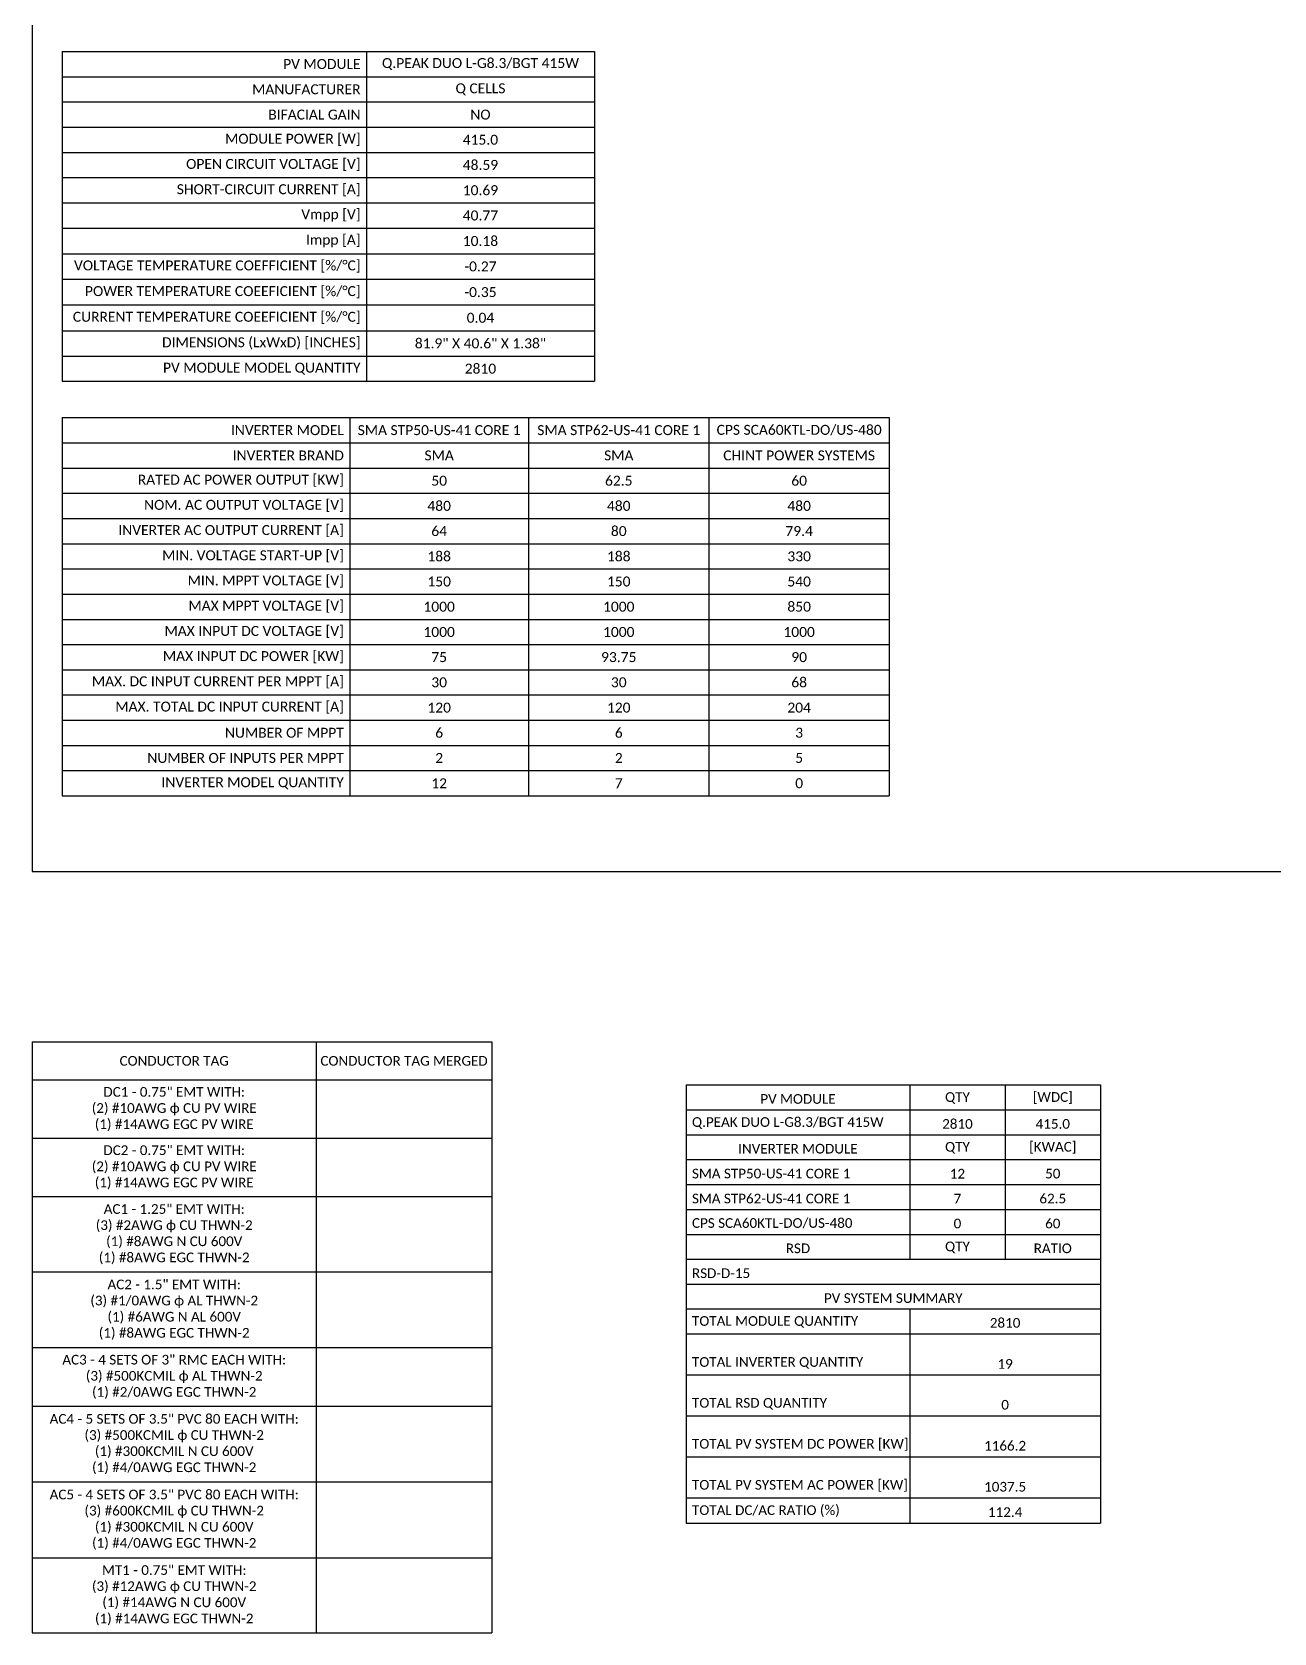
# Paper-space layout 'CALCS' of a CAD drawing. Header units: inches. Extents: x 0.5 to 47.7, y -7.2 to 23.5.
# Drawn here: x 0.5 to 12.98, y -7.15 to 8.94 of the extents above; entities that cross this region are included whole.
import ezdxf

# ---------------------------------------------------------------- set-up
doc = ezdxf.new("R2010")
doc.units = ezdxf.units.IN
doc.header["$MEASUREMENT"] = 0
doc.styles.add('Calibri', font='calibri.ttf')

# ---------------------------------------------------------------- blocks, each defined once
blk = doc.blocks.new('*T3')
at = {"linetype": 'ByBlock', "lineweight": -2, "transparency": 16777216}
for p, q in [((0, 0), (8.313, 0)), ((0, 0), (0, -3.801)), ((2.891, 0), (2.891, -3.801)), ((4.688, 0), (4.688, -3.801)), ((6.5, 0), (6.5, -3.801)), ((8.313, 0), (8.313, -3.801)), ((0, -0.255), (8.313, -0.255)), ((0, -0.508), (8.313, -0.508)), ((0, -0.761), (8.313, -0.761)), ((0, -1.015), (8.313, -1.015)), ((0, -1.268), (8.313, -1.268)), ((0, -1.521), (8.313, -1.521)), ((0, -1.775), (8.313, -1.775)), ((0, -2.028), (8.313, -2.028)), ((0, -2.281), (8.313, -2.281)), ((0, -2.535), (8.313, -2.535)), ((0, -2.788), (8.313, -2.788)), ((0, -3.041), (8.313, -3.041)), ((0, -3.295), (8.313, -3.295)), ((0, -3.548), (8.313, -3.548)), ((0, -3.801), (8.313, -3.801))]:
    blk.add_line(p, q, dxfattribs=at)
at = {"color": 0, "transparency": 16777216, "char_height": 0.1, "style": 'Calibri'}
for s, insert, width, attachment_point in [('{\\fCalibri|b0|i0|c0;INVERTER MODEL', (2.831, -0.127), 2.77086, 6), ('{\\fCalibri|b0|i0|c0;SMA STP50-US-41 CORE 1', (3.789, -0.127), 1.67696, 5), ('{\\fCalibri|b0|i0|c0;SMA STP62-US-41 CORE 1', (5.594, -0.127), 1.6925, 5), ('{\\fCalibri|b0|i0|c0;CPS SCA60KTL-DO/US-480', (7.407, -0.127), 1.6925, 5), ('{\\fCalibri|b0|i0|c0;INVERTER BRAND', (2.831, -0.381), 2.77086, 6), ('{\\fCalibri|b0|i0|c0;SMA', (3.789, -0.381), 1.67696, 5), ('{\\fCalibri|b0|i0|c0;SMA', (5.594, -0.381), 1.6925, 5), ('{\\fCalibri|b0|i0|c0;CHINT POWER SYSTEMS', (7.407, -0.381), 1.6925, 5), ('{\\fCalibri|b0|i0|c0;RATED AC POWER OUTPUT [KW]', (2.831, -0.635), 2.77086, 6), ('{\\fCalibri|b0|i0|c0;50', (3.789, -0.635), 1.67696, 5), ('{\\fCalibri|b0|i0|c0;62.5', (5.594, -0.635), 1.6925, 5), ('{\\fCalibri|b0|i0|c0;60', (7.407, -0.635), 1.6925, 5), ('{\\fCalibri|b0|i0|c0;NOM. AC OUTPUT VOLTAGE [V]', (2.831, -0.888), 2.77086, 6), ('{\\fCalibri|b0|i0|c0;480', (3.789, -0.888), 1.67696, 5), ('{\\fCalibri|b0|i0|c0;480', (5.594, -0.888), 1.6925, 5), ('{\\fCalibri|b0|i0|c0;480', (7.407, -0.888), 1.6925, 5), ('{\\fCalibri|b0|i0|c0;INVERTER AC OUTPUT CURRENT [A]', (2.831, -1.141), 2.77086, 6), ('{\\fCalibri|b0|i0|c0;64', (3.789, -1.141), 1.67696, 5), ('{\\fCalibri|b0|i0|c0;80', (5.594, -1.141), 1.6925, 5), ('{\\fCalibri|b0|i0|c0;79.4', (7.407, -1.141), 1.6925, 5), ('{\\fCalibri|b0|i0|c0;MIN. VOLTAGE START-UP [V]', (2.831, -1.395), 2.77086, 6), ('{\\fCalibri|b0|i0|c0;188', (3.789, -1.395), 1.67696, 5), ('{\\fCalibri|b0|i0|c0;188', (5.594, -1.395), 1.6925, 5), ('{\\fCalibri|b0|i0|c0;330', (7.407, -1.395), 1.6925, 5), ('{\\fCalibri|b0|i0|c0;MIN. MPPT VOLTAGE [V]', (2.831, -1.648), 2.77086, 6), ('{\\fCalibri|b0|i0|c0;150', (3.789, -1.648), 1.67696, 5), ('{\\fCalibri|b0|i0|c0;150', (5.594, -1.648), 1.6925, 5), ('{\\fCalibri|b0|i0|c0;540', (7.407, -1.648), 1.6925, 5), ('{\\fCalibri|b0|i0|c0;MAX MPPT VOLTAGE [V]', (2.831, -1.901), 2.77086, 6), ('{\\fCalibri|b0|i0|c0;1000', (3.789, -1.901), 1.67696, 5), ('{\\fCalibri|b0|i0|c0;1000', (5.594, -1.901), 1.6925, 5), ('{\\fCalibri|b0|i0|c0;850', (7.407, -1.901), 1.6925, 5), ('{\\fCalibri|b0|i0|c0;MAX INPUT DC VOLTAGE [V]', (2.831, -2.155), 2.77086, 6), ('{\\fCalibri|b0|i0|c0;1000', (3.789, -2.155), 1.67696, 5), ('{\\fCalibri|b0|i0|c0;1000', (5.594, -2.155), 1.6925, 5), ('{\\fCalibri|b0|i0|c0;1000', (7.407, -2.155), 1.6925, 5), ('{\\fCalibri|b0|i0|c0;MAX INPUT DC POWER [KW]', (2.831, -2.408), 2.77086, 6), ('{\\fCalibri|b0|i0|c0;75', (3.789, -2.408), 1.67696, 5), ('{\\fCalibri|b0|i0|c0;93.75', (5.594, -2.408), 1.6925, 5), ('{\\fCalibri|b0|i0|c0;90', (7.407, -2.408), 1.6925, 5), ('{\\fCalibri|b0|i0|c0;MAX. DC INPUT CURRENT PER MPPT [A]', (2.831, -2.661), 2.77086, 6), ('{\\fCalibri|b0|i0|c0;30', (3.789, -2.661), 1.67696, 5), ('{\\fCalibri|b0|i0|c0;30', (5.594, -2.661), 1.6925, 5), ('{\\fCalibri|b0|i0|c0;68', (7.407, -2.661), 1.6925, 5), ('{\\fCalibri|b0|i0|c0;MAX. TOTAL DC INPUT CURRENT [A]', (2.831, -2.915), 2.77086, 6), ('{\\fCalibri|b0|i0|c0;120', (3.789, -2.915), 1.67696, 5), ('{\\fCalibri|b0|i0|c0;120', (5.594, -2.915), 1.6925, 5), ('{\\fCalibri|b0|i0|c0;204', (7.407, -2.915), 1.6925, 5), ('{\\fCalibri|b0|i0|c0;NUMBER OF MPPT', (2.831, -3.168), 2.77086, 6), ('{\\fCalibri|b0|i0|c0;6', (3.789, -3.168), 1.67696, 5), ('{\\fCalibri|b0|i0|c0;6', (5.594, -3.168), 1.6925, 5), ('{\\fCalibri|b0|i0|c0;3', (7.407, -3.168), 1.6925, 5), ('{\\fCalibri|b0|i0|c0;NUMBER OF INPUTS PER MPPT', (2.831, -3.421), 2.77086, 6), ('{\\fCalibri|b0|i0|c0;2', (3.789, -3.421), 1.67696, 5), ('{\\fCalibri|b0|i0|c0;2', (5.594, -3.421), 1.6925, 5), ('{\\fCalibri|b0|i0|c0;5', (7.407, -3.421), 1.6925, 5), ('{\\fCalibri|b0|i0|c0;INVERTER MODEL QUANTITY', (2.831, -3.675), 2.77086, 6), ('{\\fCalibri|b0|i0|c0;12', (3.789, -3.675), 1.67696, 5), ('{\\fCalibri|b0|i0|c0;7', (5.594, -3.675), 1.6925, 5), ('{\\fCalibri|b0|i0|c0;0', (7.407, -3.675), 1.6925, 5)]:
    blk.add_mtext(s, dxfattribs=dict(at, insert=insert, width=width, attachment_point=attachment_point))
blk = doc.blocks.new('*T11')
at = {"linetype": 'ByBlock', "lineweight": -2, "transparency": 16777216}
for p, q in [((0, 0), (4.165, 0)), ((0, 0), (0, -4.402)), ((2.249, 0), (2.249, -1.751)), ((3.207, 0), (3.207, -1.751)), ((4.165, 0), (4.165, -4.402)), ((0, -0.25), (4.165, -0.25)), ((0, -0.501), (4.165, -0.501)), ((0, -0.75), (4.165, -0.75)), ((0, -1), (4.165, -1)), ((0, -1.251), (4.165, -1.251)), ((0, -1.502), (4.165, -1.502)), ((0, -1.751), (4.165, -1.751)), ((0, -2.001), (4.165, -2.001)), ((0, -2.251), (4.165, -2.251)), ((2.249, -2.251), (2.249, -4.402)), ((0, -2.5), (4.165, -2.5)), ((0, -2.912), (4.165, -2.912)), ((0, -3.323), (4.165, -3.323)), ((0, -3.735), (4.165, -3.735)), ((0, -4.147), (4.165, -4.147)), ((0, -4.402), (4.165, -4.402))]:
    blk.add_line(p, q, dxfattribs=at)
at = {"color": 0, "transparency": 16777216, "char_height": 0.09722, "style": 'Calibri'}
for s, insert, width, attachment_point in [('{\\fCalibri|b0|i0|c0;PV MODULE', (1.125, -0.19), 2.12944, 8), ('{\\fCalibri|b0|i0|c0;QTY', (2.728, -0.19), 0.83778, 8), ('{\\fCalibri|b0|i0|c0;[WDC]', (3.686, -0.19), 0.83778, 8), ('{\\fCalibri|b0|i0|c0;Q.PEAK DUO L-G8.3/BGT 415W', (0.06, -0.441), 2.12944, 7), ('{\\fCalibri|b0|i0|c0;2810', (2.728, -0.441), 0.83778, 8), ('{\\fCalibri|b0|i0|c0;415.0', (3.686, -0.441), 0.83778, 8), ('{\\fCalibri|b0|i0|c0;INVERTER MODULE', (1.125, -0.69), 2.12944, 8), ('{\\fCalibri|b0|i0|c0;QTY', (2.728, -0.69), 0.83778, 8), ('{\\fCalibri|b0|i0|c0;[KWAC]', (3.686, -0.69), 0.83778, 8), ('{\\fCalibri|b0|i0|c0;SMA STP50-US-41 CORE 1', (0.06, -0.94), 2.12944, 7), ('{\\fCalibri|b0|i0|c0;12', (2.728, -0.94), 0.83778, 8), ('{\\fCalibri|b0|i0|c0;50', (3.686, -0.94), 0.83778, 8), ('{\\fCalibri|b0|i0|c0;SMA STP62-US-41 CORE 1', (0.06, -1.191), 2.12944, 7), ('{\\fCalibri|b0|i0|c0;7', (2.728, -1.191), 0.83778, 8), ('{\\fCalibri|b0|i0|c0;62.5', (3.686, -1.191), 0.83778, 8), ('{\\fCalibri|b0|i0|c0;CPS SCA60KTL-DO/US-480', (0.06, -1.442), 2.12944, 7), ('{\\fCalibri|b0|i0|c0;0', (2.728, -1.442), 0.83778, 8), ('{\\fCalibri|b0|i0|c0;60', (3.686, -1.442), 0.83778, 8), ('{\\fCalibri|b0|i0|c0;RSD', (1.125, -1.691), 2.12944, 8), ('{\\fCalibri|b0|i0|c0;QTY', (2.728, -1.691), 0.83778, 8), ('{\\fCalibri|b0|i0|c0;RATIO', (3.686, -1.691), 0.83778, 8), ('{\\fCalibri|b0|i0|c0;RSD-D-15', (0.06, -1.941), 4.045, 7), ('{\\fCalibri|b0|i0|c0;PV SYSTEM SUMMARY', (2.083, -2.191), 4.045, 8), ('{\\fCalibri|b0|i0|c0;TOTAL MODULE QUANTITY', (0.06, -2.44), 2.12944, 7), ('{\\fCalibri|b0|i0|c0;2810', (3.207, -2.44), 1.79556, 8), ('{\\fCalibri|b0|i0|c0;TOTAL INVERTER QUANTITY', (0.06, -2.852), 2.12944, 7), ('{\\fCalibri|b0|i0|c0;19', (3.207, -2.852), 1.79556, 8), ('{\\fCalibri|b0|i0|c0;TOTAL RSD QUANTITY', (0.06, -3.263), 2.12944, 7), ('{\\fCalibri|b0|i0|c0;0', (3.207, -3.263), 1.79556, 8), ('{\\fCalibri|b0|i0|c0;TOTAL PV SYSTEM DC POWER [KW]', (0.06, -3.675), 2.12944, 7), ('{\\fCalibri|b0|i0|c0;1166.2', (3.207, -3.675), 1.79556, 8), ('{\\fCalibri|b0|i0|c0;TOTAL PV SYSTEM AC POWER [KW] ', (0.06, -4.087), 2.12944, 7), ('{\\fCalibri|b0|i0|c0;1037.5', (3.207, -4.087), 1.79556, 8), ('{\\fCalibri|b0|i0|c0;TOTAL DC/AC RATIO (%)', (0.06, -4.342), 2.12944, 7), ('{\\fCalibri|b0|i0|c0;112.4', (3.207, -4.342), 1.79556, 8)]:
    blk.add_mtext(s, dxfattribs=dict(at, insert=insert, width=width, attachment_point=attachment_point))
blk = doc.blocks.new('*T12')
at = {"linetype": 'ByBlock', "lineweight": -2, "transparency": 16777216}
for p, q in [((0, 0), (5.349, 0)), ((0, 0), (0, -3.315)), ((3.059, 0), (3.059, -3.315)), ((5.349, 0), (5.349, -3.315)), ((0, -0.255), (5.349, -0.255)), ((0, -0.508), (5.349, -0.508)), ((0, -0.761), (5.349, -0.761)), ((0, -1.015), (5.349, -1.015)), ((0, -1.268), (5.349, -1.268)), ((0, -1.521), (5.349, -1.521)), ((0, -1.777), (5.349, -1.777)), ((0, -2.033), (5.349, -2.033)), ((0, -2.29), (5.349, -2.29)), ((0, -2.548), (5.349, -2.548)), ((0, -2.806), (5.349, -2.806)), ((0, -3.061), (5.349, -3.061)), ((0, -3.315), (5.349, -3.315))]:
    blk.add_line(p, q, dxfattribs=at)
at = {"color": 0, "transparency": 16777216, "char_height": 0.1, "style": 'Calibri'}
for s, insert, width, attachment_point in [('{\\fCalibri|b0|i0|c0;PV MODULE', (2.999, -0.127), 2.93902, 6), ('{\\fCalibri|b0|i0|c0;Q.PEAK DUO L-G8.3/BGT 415W', (4.204, -0.127), 2.16994, 5), ('{\\fCalibri|b0|i0|c0;Q CELLS', (4.204, -0.381), 2.16994, 5), ('{\\fCalibri|b0|i0|c0;MANUFACTURER', (2.999, -0.381), 2.93902, 6), ('{\\fCalibri|b0|i0|c0;BIFACIAL GAIN', (2.999, -0.635), 2.93902, 6), ('{\\fCalibri|b0|i0|c0;NO', (4.204, -0.635), 2.16994, 5), ('{\\fCalibri|b0|i0|c0;MODULE POWER [W]', (2.999, -0.888), 2.93902, 6), ('{\\fCalibri|b0|i0|c0;415.0', (4.204, -0.888), 2.16994, 5), ('{\\fCalibri|b0|i0|c0;OPEN CIRCUIT VOLTAGE [V]', (2.999, -1.141), 2.93902, 6), ('{\\fCalibri|b0|i0|c0;48.59', (4.204, -1.141), 2.16994, 5), ('{\\fCalibri|b0|i0|c0;SHORT-CIRCUIT CURRENT [A]', (2.999, -1.395), 2.93902, 6), ('{\\fCalibri|b0|i0|c0;10.69', (4.204, -1.395), 2.16994, 5), ('{\\fCalibri|b0|i0|c0;Vmpp [V]', (2.999, -1.649), 2.93902, 6), ('{\\fCalibri|b0|i0|c0;40.77', (4.204, -1.649), 2.16994, 5), ('{\\fCalibri|b0|i0|c0;Impp [A]', (2.999, -1.905), 2.93902, 6), ('{\\fCalibri|b0|i0|c0;10.18', (4.204, -1.905), 2.16994, 5), ('{\\fCalibri|b0|i0|c0;VOLTAGE TEMPERATURE COEFFICIENT [%/°C]', (2.999, -2.161), 2.93902, 6), ('{\\fCalibri|b0|i0|c0;-0.27', (4.204, -2.161), 2.16994, 5), ('{\\fCalibri|b0|i0|c0;POWER TEMPERATURE COEEFICIENT [%/°C]', (2.999, -2.419), 2.93902, 6), ('{\\fCalibri|b0|i0|c0;-0.35', (4.204, -2.419), 2.16994, 5), ('{\\fCalibri|b0|i0|c0;CURRENT TEMPERATURE COEEFICIENT [%/°C]', (2.999, -2.677), 2.93902, 6), ('{\\fCalibri|b0|i0|c0;0.04', (4.204, -2.677), 2.16994, 5), ('{\\fCalibri|b0|i0|c0;DIMENSIONS (LxWxD) [INCHES]', (2.999, -2.934), 2.93902, 6), ('{\\fCalibri|b0|i0|c0;81.9" X 40.6" X 1.38"', (4.204, -2.934), 2.16994, 5), ('{\\fCalibri|b0|i0|c0;PV MODULE MODEL QUANTITY', (2.999, -3.188), 2.93902, 6), ('{\\fCalibri|b0|i0|c0;2810', (4.204, -3.188), 2.16994, 5)]:
    blk.add_mtext(s, dxfattribs=dict(at, insert=insert, width=width, attachment_point=attachment_point))
blk = doc.blocks.new('*T17')
at = {"linetype": 'ByBlock', "lineweight": -2, "transparency": 16777216}
for p, q in [((0, 0), (4.618, 0)), ((0, 0), (0, -5.939)), ((2.855, 0), (2.855, -5.939)), ((4.618, 0), (4.618, -5.939)), ((0, -0.382), (4.618, -0.382)), ((0, -0.968), (2.855, -0.968)), ((0, -1.554), (2.855, -1.554)), ((0, -2.311), (4.618, -2.311)), ((0, -3.072), (4.618, -3.072)), ((0, -3.661), (4.618, -3.661)), ((0, -4.422), (4.618, -4.422)), ((0, -5.183), (4.618, -5.183)), ((0, -5.939), (4.618, -5.939))]:
    blk.add_line(p, q, dxfattribs=at)
at = {"color": 0, "linetype": 'ByBlock', "lineweight": -2, "transparency": 16777216}
for p, q in [((2.855, -0.968), (4.618, -0.968)), ((2.855, -1.554), (4.618, -1.554))]:
    blk.add_line(p, q, dxfattribs=at)
at = {"color": 0, "transparency": 16777216, "style": 'Calibri'}
for s, insert, char_height, width, attachment_point in [('{\\fCalibri|b0|i0|c0;CONDUCTOR TAG', (1.427, -0.191), 0.09722, 2.73498, 5), ('{\\fCalibri|b0|i0|c0;CONDUCTOR TAG MERGED', (3.737, -0.191), 0.09722, 1.64333, 5), ('{\\fCalibri|b0|i0|c0;DC1 - 0.75" EMT WITH: ^J(2) #10AWG ϕ CU PV WIRE ^J(1) #14AWG EGC PV WIRE', (1.427, -0.675), 0.09722, 2.73498, 5), ('{\\fCalibri|b0|i0|c0;', (2.915, -0.675), 0.09722, 1.64333, 4), ('{\\fCalibri|b0|i0|c0;DC2 - 0.75" EMT WITH: ^J(2) #10AWG ϕ CU PV WIRE ^J(1) #14AWG EGC PV WIRE', (1.427, -1.261), 0.09722, 2.73498, 5), ('{\\fCalibri|b0|i0|c0;', (2.915, -1.261), 0.09722, 1.64333, 4), ('{\\fCalibri|b0|i0|c0;AC1 - 1.25" EMT WITH: ^J(3) #2AWG ϕ CU THWN-2^J(1) #8AWG N CU 600V ^J(1) #8AWG EGC THWN-2', (1.427, -1.933), 0.097222, 2.73498, 5), ('{\\fCalibri|b0|i0|c0;', (2.915, -1.933), 0.09722, 1.64333, 4), ('{\\fCalibri|b0|i0|c0;AC2 - 1.5" EMT WITH: ^J(3) #1/0AWG ϕ AL THWN-2^J(1) #6AWG N AL 600V ^J(1) #8AWG EGC THWN-2', (1.427, -2.691), 0.097222, 2.73498, 5), ('{\\fCalibri|b0|i0|c0;', (2.915, -2.691), 0.09722, 1.64333, 4), ('{\\fCalibri|b0|i0|c0;AC3 - 4 SETS OF 3" RMC EACH WITH: ^J(3) #500KCMIL ϕ AL THWN-2 ^J(1) #2/0AWG EGC THWN-2', (1.427, -3.366), 0.097222, 2.73498, 5), ('{\\fCalibri|b0|i0|c0;', (2.915, -3.601), 0.09722, 1.64333, 7), ('{\\fCalibri|b0|i0|c0;AC4 - 5 SETS OF 3.5" PVC 80 EACH WITH: ^J(3) #500KCMIL ϕ CU THWN-2^J(1) #300KCMIL N CU 600V ^J(1) #4/0AWG EGC THWN-2', (1.427, -4.042), 0.097222, 2.73498, 5), ('{\\fCalibri|b0|i0|c0;AC5 - 4 SETS OF 3.5" PVC 80 EACH WITH: ^J(3) #600KCMIL ϕ CU THWN-2^J(1) #300KCMIL N CU 600V ^J(1) #4/0AWG EGC THWN-2', (1.427, -4.802), 0.097222, 2.73498, 5), ('{\\fCalibri|b0|i0|c0;', (2.915, -4.362), 0.09722, 1.64333, 7), ('{\\fCalibri|b0|i0|c0;', (2.915, -5.123), 0.09722, 1.64333, 7), ('{\\fCalibri|b0|i0|c0;MT1 - 0.75" EMT WITH: ^J(3) #12AWG ϕ CU THWN-2^J(1) #14AWG N CU 600V ^J(1) #14AWG EGC THWN-2', (1.427, -5.561), 0.097222, 2.73498, 5), ('{\\fCalibri|b0|i0|c0;', (2.915, -5.879), 0.09722, 1.64333, 7)]:
    blk.add_mtext(s, dxfattribs=dict(at, insert=insert, char_height=char_height, width=width, attachment_point=attachment_point))

psp = doc.layouts.new('CALCS')

# ---------------------------------------------------------------- linework, layer by layer
psp.add_lwpolyline([(0.5, 0.5), (35.5, 0.5), (35.5, 23.5), (0.5, 23.5)], close=True)

# ---------------------------------------------------------------- block references
for name, p in [('*T12', (0.803, 8.742)), ('*T3', (0.803, 5.063)), ('*T17', (0.502, -1.211)), ('*T11', (7.073, -1.644))]:
    psp.add_blockref(name, p)

doc.saveas('drawing.dxf')
